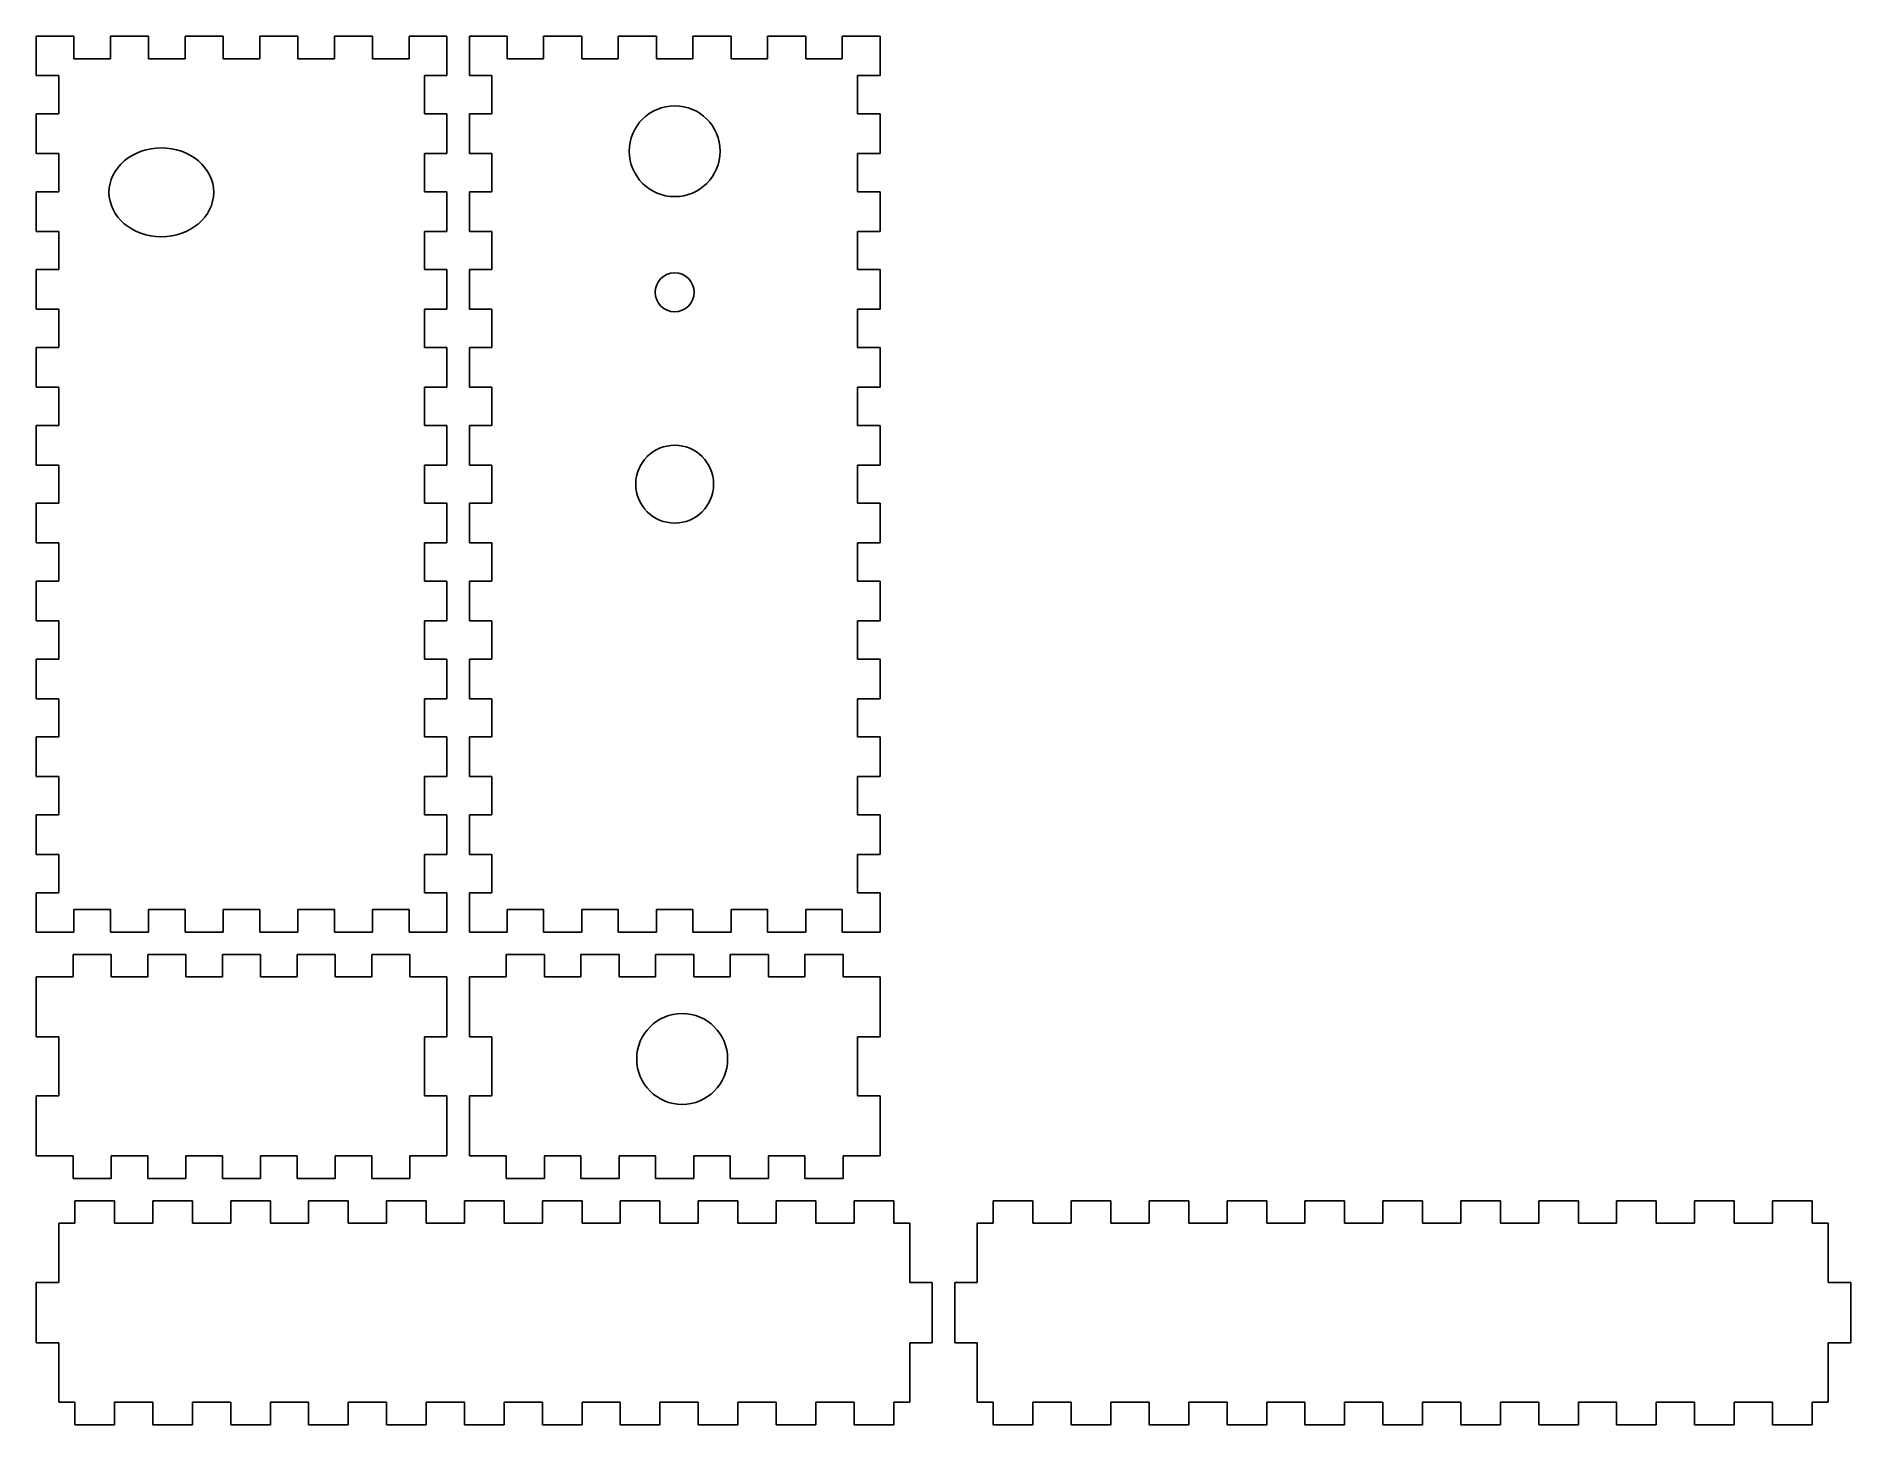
# Model space of a CAD drawing. Extents: x -380 to -137, y 98 to 284.
import ezdxf

# ---------------------------------------------------------------- set-up
doc = ezdxf.new("R2010")
doc.units = 0
doc.layers.add('Calque_1', color=7, linetype='CONTINUOUS')

msp = doc.modelspace()

# ---------------------------------------------------------------- linework, layer by layer
at = {"layer": 'Calque_1', "color": 1}
for p, q in [((-380.035718, 284.255952), (-374.985718, 284.255952)), ((-380.035718, 278.988562), (-380.035718, 284.255952)), ((-374.985718, 284.255952), (-374.985718, 281.255952)), ((-370.085718, 281.255952), (-370.085718, 284.255952)), ((-370.085718, 284.255952), (-364.985718, 284.255952)), ((-364.985718, 284.255952), (-364.985718, 281.255952)), ((-360.085718, 281.255952), (-360.085718, 284.255952)), ((-360.085718, 284.255952), (-354.985718, 284.255952)), ((-354.985718, 284.255952), (-354.985718, 281.255952)), ((-350.085718, 281.255952), (-350.085718, 284.255952)), ((-350.085718, 284.255952), (-344.985718, 284.255952)), ((-344.985718, 284.255952), (-344.985718, 281.255952)), ((-340.085718, 281.255952), (-340.085718, 284.255952)), ((-340.085718, 284.255952), (-334.985718, 284.255952)), ((-334.985718, 284.255952), (-334.985718, 281.255952)), ((-330.085718, 281.255952), (-330.085718, 284.255952)), ((-330.085718, 284.255952), (-325.035718, 284.255952)), ((-325.035718, 284.255952), (-325.035718, 278.988562)), ((-322.035718, 284.255952), (-316.985718, 284.255952)), ((-322.035718, 278.988562), (-322.035718, 284.255952)), ((-316.985718, 284.255952), (-316.985718, 281.255952)), ((-312.085718, 281.255952), (-312.085718, 284.255952)), ((-312.085718, 284.255952), (-306.985718, 284.255952)), ((-306.985718, 284.255952), (-306.985718, 281.255952)), ((-302.085718, 281.255952), (-302.085718, 284.255952)), ((-302.085718, 284.255952), (-296.985718, 284.255952)), ((-296.985718, 284.255952), (-296.985718, 281.255952)), ((-292.085718, 281.255952), (-292.085718, 284.255952)), ((-292.085718, 284.255952), (-286.985718, 284.255952)), ((-286.985718, 284.255952), (-286.985718, 281.255952)), ((-282.08572, 281.255952), (-282.08572, 284.255952)), ((-282.08572, 284.255952), (-276.98572, 284.255952)), ((-276.98572, 284.255952), (-276.98572, 281.255952)), ((-272.08572, 281.255952), (-272.08572, 284.255952)), ((-272.08572, 284.255952), (-267.03572, 284.255952)), ((-267.03572, 284.255952), (-267.03572, 278.988562)), ((-374.985718, 281.255952), (-370.085718, 281.255952)), ((-364.985718, 281.255952), (-360.085718, 281.255952)), ((-354.985718, 281.255952), (-350.085718, 281.255952)), ((-344.985718, 281.255952), (-340.085718, 281.255952)), ((-334.985718, 281.255952), (-330.085718, 281.255952)), ((-316.985718, 281.255952), (-312.085718, 281.255952)), ((-306.985718, 281.255952), (-302.085718, 281.255952)), ((-296.985718, 281.255952), (-292.085718, 281.255952)), ((-286.985718, 281.255952), (-282.08572, 281.255952)), ((-276.98572, 281.255952), (-272.08572, 281.255952)), ((-377.035718, 278.988562), (-380.035718, 278.988562)), ((-377.035718, 273.871172), (-377.035718, 278.988562)), ((-325.035718, 278.988562), (-328.035718, 278.988562)), ((-328.035718, 278.988562), (-328.035718, 273.871172)), ((-319.035718, 278.988562), (-322.035718, 278.988562)), ((-319.035718, 273.871172), (-319.035718, 278.988562)), ((-267.03572, 278.988562), (-270.03572, 278.988562)), ((-270.03572, 278.988562), (-270.03572, 273.871172)), ((-380.035718, 268.553782), (-380.035718, 273.871172)), ((-380.035718, 273.871172), (-377.035718, 273.871172)), ((-328.035718, 273.871172), (-325.035718, 273.871172)), ((-325.035718, 273.871172), (-325.035718, 268.553782)), ((-322.035718, 268.553782), (-322.035718, 273.871172)), ((-322.035718, 273.871172), (-319.035718, 273.871172)), ((-270.03572, 273.871172), (-267.03572, 273.871172)), ((-267.03572, 273.871172), (-267.03572, 268.553782)), ((-377.035718, 268.553782), (-380.035718, 268.553782)), ((-377.035718, 263.436382), (-377.035718, 268.553782)), ((-325.035718, 268.553782), (-328.035718, 268.553782)), ((-328.035718, 268.553782), (-328.035718, 263.436382)), ((-319.035718, 268.553782), (-322.035718, 268.553782)), ((-319.035718, 263.436382), (-319.035718, 268.553782)), ((-267.03572, 268.553782), (-270.03572, 268.553782)), ((-270.03572, 268.553782), (-270.03572, 263.436382)), ((-380.035718, 258.118992), (-380.035718, 263.436382)), ((-380.035718, 263.436382), (-377.035718, 263.436382)), ((-328.035718, 263.436382), (-325.035718, 263.436382)), ((-325.035718, 263.436382), (-325.035718, 258.118992)), ((-322.035718, 258.118992), (-322.035718, 263.436382)), ((-322.035718, 263.436382), (-319.035718, 263.436382)), ((-270.03572, 263.436382), (-267.03572, 263.436382)), ((-267.03572, 263.436382), (-267.03572, 258.118992)), ((-377.035718, 258.118992), (-380.035718, 258.118992)), ((-377.035718, 253.001602), (-377.035718, 258.118992)), ((-325.035718, 258.118992), (-328.035718, 258.118992)), ((-328.035718, 258.118992), (-328.035718, 253.001602)), ((-319.035718, 258.118992), (-322.035718, 258.118992)), ((-319.035718, 253.001602), (-319.035718, 258.118992)), ((-267.03572, 258.118992), (-270.03572, 258.118992)), ((-270.03572, 258.118992), (-270.03572, 253.001602)), ((-380.035718, 247.684212), (-380.035718, 253.001602)), ((-380.035718, 253.001602), (-377.035718, 253.001602)), ((-328.035718, 253.001602), (-325.035718, 253.001602)), ((-325.035718, 253.001602), (-325.035718, 247.684212)), ((-322.035718, 247.684212), (-322.035718, 253.001602)), ((-322.035718, 253.001602), (-319.035718, 253.001602)), ((-270.03572, 253.001602), (-267.03572, 253.001602)), ((-267.03572, 253.001602), (-267.03572, 247.684212)), ((-377.035718, 247.684212), (-380.035718, 247.684212)), ((-377.035718, 242.566822), (-377.035718, 247.684212)), ((-325.035718, 247.684212), (-328.035718, 247.684212)), ((-328.035718, 247.684212), (-328.035718, 242.566822)), ((-319.035718, 247.684212), (-322.035718, 247.684212)), ((-319.035718, 242.566822), (-319.035718, 247.684212)), ((-267.03572, 247.684212), (-270.03572, 247.684212)), ((-270.03572, 247.684212), (-270.03572, 242.566822)), ((-380.035718, 237.249432), (-380.035718, 242.566822)), ((-380.035718, 242.566822), (-377.035718, 242.566822)), ((-328.035718, 242.566822), (-325.035718, 242.566822)), ((-325.035718, 242.566822), (-325.035718, 237.249432)), ((-322.035718, 237.249432), (-322.035718, 242.566822)), ((-322.035718, 242.566822), (-319.035718, 242.566822)), ((-270.03572, 242.566822), (-267.03572, 242.566822)), ((-267.03572, 242.566822), (-267.03572, 237.249432)), ((-377.035718, 237.249432), (-380.035718, 237.249432)), ((-377.035718, 232.132042), (-377.035718, 237.249432)), ((-325.035718, 237.249432), (-328.035718, 237.249432)), ((-328.035718, 237.249432), (-328.035718, 232.132042)), ((-319.035718, 237.249432), (-322.035718, 237.249432)), ((-319.035718, 232.132042), (-319.035718, 237.249432)), ((-267.03572, 237.249432), (-270.03572, 237.249432)), ((-270.03572, 237.249432), (-270.03572, 232.132042)), ((-380.035718, 226.814642), (-380.035718, 232.132042)), ((-380.035718, 232.132042), (-377.035718, 232.132042)), ((-328.035718, 232.132042), (-325.035718, 232.132042)), ((-325.035718, 232.132042), (-325.035718, 226.814642)), ((-322.035718, 226.814642), (-322.035718, 232.132042)), ((-322.035718, 232.132042), (-319.035718, 232.132042)), ((-270.03572, 232.132042), (-267.03572, 232.132042)), ((-267.03572, 232.132042), (-267.03572, 226.814642)), ((-377.035718, 226.814642), (-380.035718, 226.814642)), ((-377.035718, 221.697252), (-377.035718, 226.814642)), ((-325.035718, 226.814642), (-328.035718, 226.814642)), ((-328.035718, 226.814642), (-328.035718, 221.697252)), ((-319.035718, 226.814642), (-322.035718, 226.814642)), ((-319.035718, 221.697252), (-319.035718, 226.814642)), ((-267.03572, 226.814642), (-270.03572, 226.814642)), ((-270.03572, 226.814642), (-270.03572, 221.697252)), ((-380.035718, 216.379862), (-380.035718, 221.697252)), ((-380.035718, 221.697252), (-377.035718, 221.697252)), ((-328.035718, 221.697252), (-325.035718, 221.697252)), ((-325.035718, 221.697252), (-325.035718, 216.379862)), ((-322.035718, 216.379862), (-322.035718, 221.697252)), ((-322.035718, 221.697252), (-319.035718, 221.697252)), ((-270.03572, 221.697252), (-267.03572, 221.697252)), ((-267.03572, 221.697252), (-267.03572, 216.379862)), ((-377.035718, 216.379862), (-380.035718, 216.379862)), ((-377.035718, 211.262472), (-377.035718, 216.379862)), ((-325.035718, 216.379862), (-328.035718, 216.379862)), ((-328.035718, 216.379862), (-328.035718, 211.262472)), ((-319.035718, 216.379862), (-322.035718, 216.379862)), ((-319.035718, 211.262472), (-319.035718, 216.379862)), ((-267.03572, 216.379862), (-270.03572, 216.379862)), ((-270.03572, 216.379862), (-270.03572, 211.262472)), ((-380.035718, 205.945082), (-380.035718, 211.262472)), ((-380.035718, 211.262472), (-377.035718, 211.262472)), ((-328.035718, 211.262472), (-325.035718, 211.262472)), ((-325.035718, 211.262472), (-325.035718, 205.945082)), ((-322.035718, 205.945082), (-322.035718, 211.262472)), ((-322.035718, 211.262472), (-319.035718, 211.262472)), ((-270.03572, 211.262472), (-267.03572, 211.262472)), ((-267.03572, 211.262472), (-267.03572, 205.945082)), ((-377.035718, 205.945082), (-380.035718, 205.945082)), ((-377.035718, 200.827692), (-377.035718, 205.945082)), ((-325.035718, 205.945082), (-328.035718, 205.945082)), ((-328.035718, 205.945082), (-328.035718, 200.827692)), ((-319.035718, 205.945082), (-322.035718, 205.945082)), ((-319.035718, 200.827692), (-319.035718, 205.945082)), ((-267.03572, 205.945082), (-270.03572, 205.945082)), ((-270.03572, 205.945082), (-270.03572, 200.827692)), ((-380.035718, 195.510302), (-380.035718, 200.827692)), ((-380.035718, 200.827692), (-377.035718, 200.827692)), ((-328.035718, 200.827692), (-325.035718, 200.827692)), ((-325.035718, 200.827692), (-325.035718, 195.510302)), ((-322.035718, 195.510302), (-322.035718, 200.827692)), ((-322.035718, 200.827692), (-319.035718, 200.827692)), ((-270.03572, 200.827692), (-267.03572, 200.827692)), ((-267.03572, 200.827692), (-267.03572, 195.510302)), ((-377.035718, 195.510302), (-380.035718, 195.510302)), ((-377.035718, 190.392912), (-377.035718, 195.510302)), ((-325.035718, 195.510302), (-328.035718, 195.510302)), ((-328.035718, 195.510302), (-328.035718, 190.392912)), ((-319.035718, 195.510302), (-322.035718, 195.510302)), ((-319.035718, 190.392912), (-319.035718, 195.510302)), ((-267.03572, 195.510302), (-270.03572, 195.510302)), ((-270.03572, 195.510302), (-270.03572, 190.392912)), ((-380.035718, 185.075512), (-380.035718, 190.392912)), ((-380.035718, 190.392912), (-377.035718, 190.392912)), ((-328.035718, 190.392912), (-325.035718, 190.392912)), ((-325.035718, 190.392912), (-325.035718, 185.075512)), ((-322.035718, 185.075512), (-322.035718, 190.392912)), ((-322.035718, 190.392912), (-319.035718, 190.392912)), ((-270.03572, 190.392912), (-267.03572, 190.392912)), ((-267.03572, 190.392912), (-267.03572, 185.075512)), ((-377.035718, 185.075512), (-380.035718, 185.075512)), ((-377.035718, 179.958122), (-377.035718, 185.075512)), ((-325.035718, 185.075512), (-328.035718, 185.075512)), ((-328.035718, 185.075512), (-328.035718, 179.958122)), ((-319.035718, 185.075512), (-322.035718, 185.075512)), ((-319.035718, 179.958122), (-319.035718, 185.075512)), ((-267.03572, 185.075512), (-270.03572, 185.075512)), ((-270.03572, 185.075512), (-270.03572, 179.958122)), ((-380.035718, 174.640732), (-380.035718, 179.958122)), ((-380.035718, 179.958122), (-377.035718, 179.958122)), ((-328.035718, 179.958122), (-325.035718, 179.958122)), ((-325.035718, 179.958122), (-325.035718, 174.640732)), ((-322.035718, 174.640732), (-322.035718, 179.958122)), ((-322.035718, 179.958122), (-319.035718, 179.958122)), ((-270.03572, 179.958122), (-267.03572, 179.958122)), ((-267.03572, 179.958122), (-267.03572, 174.640732)), ((-377.035718, 174.640732), (-380.035718, 174.640732)), ((-377.035718, 169.523342), (-377.035718, 174.640732)), ((-325.035718, 174.640732), (-328.035718, 174.640732)), ((-328.035718, 174.640732), (-328.035718, 169.523342)), ((-319.035718, 174.640732), (-322.035718, 174.640732)), ((-319.035718, 169.523342), (-319.035718, 174.640732)), ((-267.03572, 174.640732), (-270.03572, 174.640732)), ((-270.03572, 174.640732), (-270.03572, 169.523342)), ((-380.035718, 164.255952), (-380.035718, 169.523342)), ((-380.035718, 169.523342), (-377.035718, 169.523342)), ((-328.035718, 169.523342), (-325.035718, 169.523342)), ((-325.035718, 169.523342), (-325.035718, 164.255952)), ((-322.035718, 164.255952), (-322.035718, 169.523342)), ((-322.035718, 169.523342), (-319.035718, 169.523342)), ((-270.03572, 169.523342), (-267.03572, 169.523342)), ((-267.03572, 169.523342), (-267.03572, 164.255952)), ((-370.085718, 167.255952), (-374.985718, 167.255952)), ((-374.985718, 167.255952), (-374.985718, 164.255952)), ((-370.085718, 164.255952), (-370.085718, 167.255952)), ((-360.085718, 167.255952), (-364.985718, 167.255952)), ((-364.985718, 167.255952), (-364.985718, 164.255952)), ((-360.085718, 164.255952), (-360.085718, 167.255952)), ((-350.085718, 167.255952), (-354.985718, 167.255952)), ((-354.985718, 167.255952), (-354.985718, 164.255952)), ((-350.085718, 164.255952), (-350.085718, 167.255952)), ((-340.085718, 167.255952), (-344.985718, 167.255952)), ((-344.985718, 167.255952), (-344.985718, 164.255952)), ((-340.085718, 164.255952), (-340.085718, 167.255952)), ((-330.085718, 167.255952), (-334.985718, 167.255952)), ((-334.985718, 167.255952), (-334.985718, 164.255952)), ((-330.085718, 164.255952), (-330.085718, 167.255952)), ((-312.085718, 167.255952), (-316.985718, 167.255952)), ((-316.985718, 167.255952), (-316.985718, 164.255952)), ((-312.085718, 164.255952), (-312.085718, 167.255952)), ((-302.085718, 167.255952), (-306.985718, 167.255952)), ((-306.985718, 167.255952), (-306.985718, 164.255952)), ((-302.085718, 164.255952), (-302.085718, 167.255952)), ((-292.085718, 167.255952), (-296.985718, 167.255952)), ((-296.985718, 167.255952), (-296.985718, 164.255952)), ((-292.085718, 164.255952), (-292.085718, 167.255952)), ((-282.08572, 167.255952), (-286.985718, 167.255952)), ((-286.985718, 167.255952), (-286.985718, 164.255952)), ((-282.08572, 164.255952), (-282.08572, 167.255952)), ((-272.08572, 167.255952), (-276.98572, 167.255952)), ((-276.98572, 167.255952), (-276.98572, 164.255952)), ((-272.08572, 164.255952), (-272.08572, 167.255952)), ((-374.985718, 164.255952), (-380.035718, 164.255952)), ((-364.985718, 164.255952), (-370.085718, 164.255952)), ((-354.985718, 164.255952), (-360.085718, 164.255952)), ((-344.985718, 164.255952), (-350.085718, 164.255952)), ((-334.985718, 164.255952), (-340.085718, 164.255952)), ((-325.035718, 164.255952), (-330.085718, 164.255952)), ((-316.985718, 164.255952), (-322.035718, 164.255952)), ((-306.985718, 164.255952), (-312.085718, 164.255952)), ((-296.985718, 164.255952), (-302.085718, 164.255952)), ((-286.985718, 164.255952), (-292.085718, 164.255952)), ((-276.98572, 164.255952), (-282.08572, 164.255952)), ((-267.03572, 164.255952), (-272.08572, 164.255952)), ((-375.085718, 158.255952), (-375.085718, 161.255952)), ((-375.085718, 161.255952), (-369.985718, 161.255952)), ((-369.985718, 161.255952), (-369.985718, 158.255952)), ((-365.085718, 158.255952), (-365.085718, 161.255952)), ((-365.085718, 161.255952), (-359.985718, 161.255952)), ((-359.985718, 161.255952), (-359.985718, 158.255952)), ((-355.085718, 158.255952), (-355.085718, 161.255952)), ((-355.085718, 161.255952), (-349.985718, 161.255952)), ((-349.985718, 161.255952), (-349.985718, 158.255952)), ((-345.085718, 158.255952), (-345.085718, 161.255952)), ((-345.085718, 161.255952), (-339.985718, 161.255952)), ((-339.985718, 161.255952), (-339.985718, 158.255952)), ((-335.085718, 158.255952), (-335.085718, 161.255952)), ((-335.085718, 161.255952), (-329.985718, 161.255952)), ((-329.985718, 161.255952), (-329.985718, 158.255952)), ((-317.085718, 158.255952), (-317.085718, 161.255952)), ((-317.085718, 161.255952), (-311.985718, 161.255952)), ((-311.985718, 161.255952), (-311.985718, 158.255952)), ((-307.085718, 158.255952), (-307.085718, 161.255952)), ((-307.085718, 161.255952), (-301.985718, 161.255952)), ((-301.985718, 161.255952), (-301.985718, 158.255952)), ((-297.085718, 158.255952), (-297.085718, 161.255952)), ((-297.085718, 161.255952), (-291.985718, 161.255952)), ((-291.985718, 161.255952), (-291.985718, 158.255952)), ((-287.085718, 158.255952), (-287.085718, 161.255952)), ((-287.085718, 161.255952), (-281.98572, 161.255952)), ((-281.98572, 161.255952), (-281.98572, 158.255952)), ((-277.08572, 158.255952), (-277.08572, 161.255952)), ((-277.08572, 161.255952), (-271.98572, 161.255952)), ((-271.98572, 161.255952), (-271.98572, 158.255952)), ((-380.035718, 158.255952), (-375.085718, 158.255952)), ((-380.035718, 150.205952), (-380.035718, 158.255952)), ((-369.985718, 158.255952), (-365.085718, 158.255952)), ((-359.985718, 158.255952), (-355.085718, 158.255952)), ((-349.985718, 158.255952), (-345.085718, 158.255952)), ((-339.985718, 158.255952), (-335.085718, 158.255952)), ((-329.985718, 158.255952), (-325.035718, 158.255952)), ((-325.035718, 158.255952), (-325.035718, 150.205952)), ((-322.035718, 158.255952), (-317.085718, 158.255952)), ((-322.035718, 150.205952), (-322.035718, 158.255952)), ((-311.985718, 158.255952), (-307.085718, 158.255952)), ((-301.985718, 158.255952), (-297.085718, 158.255952)), ((-291.985718, 158.255952), (-287.085718, 158.255952)), ((-281.98572, 158.255952), (-277.08572, 158.255952)), ((-271.98572, 158.255952), (-267.03572, 158.255952)), ((-267.03572, 158.255952), (-267.03572, 150.205952)), ((-377.035718, 150.205952), (-380.035718, 150.205952)), ((-377.035718, 142.305952), (-377.035718, 150.205952)), ((-325.035718, 150.205952), (-328.035718, 150.205952)), ((-328.035718, 150.205952), (-328.035718, 142.305952)), ((-319.035718, 150.205952), (-322.035718, 150.205952)), ((-319.035718, 142.305952), (-319.035718, 150.205952)), ((-267.03572, 150.205952), (-270.03572, 150.205952)), ((-270.03572, 150.205952), (-270.03572, 142.305952)), ((-380.035718, 134.255952), (-380.035718, 142.305952)), ((-380.035718, 142.305952), (-377.035718, 142.305952)), ((-328.035718, 142.305952), (-325.035718, 142.305952)), ((-325.035718, 142.305952), (-325.035718, 134.255952)), ((-322.035718, 134.255952), (-322.035718, 142.305952)), ((-322.035718, 142.305952), (-319.035718, 142.305952)), ((-270.03572, 142.305952), (-267.03572, 142.305952)), ((-267.03572, 142.305952), (-267.03572, 134.255952)), ((-375.085718, 134.255952), (-380.035718, 134.255952)), ((-375.085718, 131.255952), (-375.085718, 134.255952)), ((-365.085718, 134.255952), (-369.985718, 134.255952)), ((-369.985718, 134.255952), (-369.985718, 131.255952)), ((-365.085718, 131.255952), (-365.085718, 134.255952)), ((-355.085718, 134.255952), (-359.985718, 134.255952)), ((-359.985718, 134.255952), (-359.985718, 131.255952)), ((-355.085718, 131.255952), (-355.085718, 134.255952)), ((-345.085718, 134.255952), (-349.985718, 134.255952)), ((-349.985718, 134.255952), (-349.985718, 131.255952)), ((-345.085718, 131.255952), (-345.085718, 134.255952)), ((-335.085718, 134.255952), (-339.985718, 134.255952)), ((-339.985718, 134.255952), (-339.985718, 131.255952)), ((-335.085718, 131.255952), (-335.085718, 134.255952)), ((-325.035718, 134.255952), (-329.985718, 134.255952)), ((-329.985718, 134.255952), (-329.985718, 131.255952)), ((-317.085718, 134.255952), (-322.035718, 134.255952)), ((-317.085718, 131.255952), (-317.085718, 134.255952)), ((-307.085718, 134.255952), (-311.985718, 134.255952)), ((-311.985718, 134.255952), (-311.985718, 131.255952)), ((-307.085718, 131.255952), (-307.085718, 134.255952)), ((-297.085718, 134.255952), (-301.985718, 134.255952)), ((-301.985718, 134.255952), (-301.985718, 131.255952)), ((-297.085718, 131.255952), (-297.085718, 134.255952)), ((-287.085718, 134.255952), (-291.985718, 134.255952)), ((-291.985718, 134.255952), (-291.985718, 131.255952)), ((-287.085718, 131.255952), (-287.085718, 134.255952)), ((-277.08572, 134.255952), (-281.98572, 134.255952)), ((-281.98572, 134.255952), (-281.98572, 131.255952)), ((-277.08572, 131.255952), (-277.08572, 134.255952)), ((-267.03572, 134.255952), (-271.98572, 134.255952)), ((-271.98572, 134.255952), (-271.98572, 131.255952)), ((-369.985718, 131.255952), (-375.085718, 131.255952)), ((-359.985718, 131.255952), (-365.085718, 131.255952)), ((-349.985718, 131.255952), (-355.085718, 131.255952)), ((-339.985718, 131.255952), (-345.085718, 131.255952)), ((-329.985718, 131.255952), (-335.085718, 131.255952)), ((-311.985718, 131.255952), (-317.085718, 131.255952)), ((-301.985718, 131.255952), (-307.085718, 131.255952)), ((-291.985718, 131.255952), (-297.085718, 131.255952)), ((-281.98572, 131.255952), (-287.085718, 131.255952)), ((-271.98572, 131.255952), (-277.08572, 131.255952)), ((-374.868326, 125.255952), (-374.868326, 128.255952)), ((-374.868326, 128.255952), (-369.550935, 128.255952)), ((-369.550935, 128.255952), (-369.550935, 125.255952)), ((-364.433544, 125.255952), (-364.433544, 128.255952)), ((-364.433544, 128.255952), (-359.116152, 128.255952)), ((-359.116152, 128.255952), (-359.116152, 125.255952)), ((-353.998761, 125.255952), (-353.998761, 128.255952)), ((-353.998761, 128.255952), (-348.68137, 128.255952)), ((-348.68137, 128.255952), (-348.68137, 125.255952)), ((-343.563979, 125.255952), (-343.563979, 128.255952)), ((-343.563979, 128.255952), (-338.246587, 128.255952)), ((-338.246587, 128.255952), (-338.246587, 125.255952)), ((-333.129196, 125.255952), (-333.129196, 128.255952)), ((-333.129196, 128.255952), (-327.811805, 128.255952)), ((-327.811805, 128.255952), (-327.811805, 125.255952)), ((-322.694413, 125.255952), (-322.694413, 128.255952)), ((-322.694413, 128.255952), (-317.377022, 128.255952)), ((-317.377022, 128.255952), (-317.377022, 125.255952)), ((-312.259631, 125.255952), (-312.259631, 128.255952)), ((-312.259631, 128.255952), (-306.942239, 128.255952)), ((-306.942239, 128.255952), (-306.942239, 125.255952)), ((-301.824848, 125.255952), (-301.824848, 128.255952)), ((-301.824848, 128.255952), (-296.507457, 128.255952)), ((-296.507457, 128.255952), (-296.507457, 125.255952)), ((-291.390066, 125.255952), (-291.390066, 128.255952)), ((-291.390066, 128.255952), (-286.072674, 128.255952)), ((-286.072674, 128.255952), (-286.072674, 125.255952)), ((-280.95528, 125.255952), (-280.95528, 128.255952)), ((-280.95528, 128.255952), (-275.63789, 128.255952)), ((-275.63789, 128.255952), (-275.63789, 125.255952)), ((-270.5205, 125.255952), (-270.5205, 128.255952)), ((-270.5205, 128.255952), (-265.20311, 128.255952)), ((-265.20311, 128.255952), (-265.20311, 125.255952)), ((-251.86833, 125.255952), (-251.86833, 128.255952)), ((-251.86833, 128.255952), (-246.55094, 128.255952)), ((-246.55094, 128.255952), (-246.55094, 125.255952)), ((-241.43354, 125.255952), (-241.43354, 128.255952)), ((-241.43354, 128.255952), (-236.11615, 128.255952)), ((-236.11615, 128.255952), (-236.11615, 125.255952)), ((-230.99876, 125.255952), (-230.99876, 128.255952)), ((-230.99876, 128.255952), (-225.68137, 128.255952)), ((-225.68137, 128.255952), (-225.68137, 125.255952)), ((-220.56398, 125.255952), (-220.56398, 128.255952)), ((-220.56398, 128.255952), (-215.24659, 128.255952)), ((-215.24659, 128.255952), (-215.24659, 125.255952)), ((-210.1292, 125.255952), (-210.1292, 128.255952)), ((-210.1292, 128.255952), (-204.8118, 128.255952)), ((-204.8118, 128.255952), (-204.8118, 125.255952)), ((-199.69441, 125.255952), (-199.69441, 128.255952)), ((-199.69441, 128.255952), (-194.37702, 128.255952)), ((-194.37702, 128.255952), (-194.37702, 125.255952)), ((-189.25963, 125.255952), (-189.25963, 128.255952)), ((-189.25963, 128.255952), (-183.94224, 128.255952)), ((-183.94224, 128.255952), (-183.94224, 125.255952)), ((-178.82485, 125.255952), (-178.82485, 128.255952)), ((-178.82485, 128.255952), (-173.50746, 128.255952)), ((-173.50746, 128.255952), (-173.50746, 125.255952)), ((-168.39007, 125.255952), (-168.39007, 128.255952)), ((-168.39007, 128.255952), (-163.07267, 128.255952)), ((-163.07267, 128.255952), (-163.07267, 125.255952)), ((-157.95528, 125.255952), (-157.95528, 128.255952)), ((-157.95528, 128.255952), (-152.63789, 128.255952)), ((-152.63789, 128.255952), (-152.63789, 125.255952)), ((-147.5205, 125.255952), (-147.5205, 128.255952)), ((-147.5205, 128.255952), (-142.20311, 128.255952)), ((-142.20311, 128.255952), (-142.20311, 125.255952)), ((-377.035718, 125.255952), (-374.868326, 125.255952)), ((-377.035718, 117.305952), (-377.035718, 125.255952)), ((-369.550935, 125.255952), (-364.433544, 125.255952)), ((-359.116152, 125.255952), (-353.998761, 125.255952)), ((-348.68137, 125.255952), (-343.563979, 125.255952)), ((-338.246587, 125.255952), (-333.129196, 125.255952)), ((-327.811805, 125.255952), (-322.694413, 125.255952)), ((-317.377022, 125.255952), (-312.259631, 125.255952)), ((-306.942239, 125.255952), (-301.824848, 125.255952)), ((-296.507457, 125.255952), (-291.390066, 125.255952)), ((-286.072674, 125.255952), (-280.95528, 125.255952)), ((-275.63789, 125.255952), (-270.5205, 125.255952)), ((-265.20311, 125.255952), (-263.03572, 125.255952)), ((-263.03572, 125.255952), (-263.03572, 117.305952)), ((-254.03572, 125.255952), (-251.86833, 125.255952)), ((-254.03572, 117.305952), (-254.03572, 125.255952)), ((-246.55094, 125.255952), (-241.43354, 125.255952)), ((-236.11615, 125.255952), (-230.99876, 125.255952)), ((-225.68137, 125.255952), (-220.56398, 125.255952)), ((-215.24659, 125.255952), (-210.1292, 125.255952)), ((-204.8118, 125.255952), (-199.69441, 125.255952)), ((-194.37702, 125.255952), (-189.25963, 125.255952)), ((-183.94224, 125.255952), (-178.82485, 125.255952)), ((-173.50746, 125.255952), (-168.39007, 125.255952)), ((-163.07267, 125.255952), (-157.95528, 125.255952)), ((-152.63789, 125.255952), (-147.5205, 125.255952)), ((-142.20311, 125.255952), (-140.03572, 125.255952)), ((-140.03572, 125.255952), (-140.03572, 117.305952)), ((-380.035718, 109.205952), (-380.035718, 117.305952)), ((-380.035718, 117.305952), (-377.035718, 117.305952)), ((-263.03572, 117.305952), (-260.03572, 117.305952)), ((-260.03572, 117.305952), (-260.03572, 109.205952)), ((-257.03572, 109.205952), (-257.03572, 117.305952)), ((-257.03572, 117.305952), (-254.03572, 117.305952)), ((-140.03572, 117.305952), (-137.03572, 117.305952)), ((-137.03572, 117.305952), (-137.03572, 109.205952)), ((-377.035718, 109.205952), (-380.035718, 109.205952)), ((-377.035718, 101.255952), (-377.035718, 109.205952)), ((-260.03572, 109.205952), (-263.03572, 109.205952)), ((-263.03572, 109.205952), (-263.03572, 101.255952)), ((-254.03572, 109.205952), (-257.03572, 109.205952)), ((-254.03572, 101.255952), (-254.03572, 109.205952)), ((-137.03572, 109.205952), (-140.03572, 109.205952)), ((-140.03572, 109.205952), (-140.03572, 101.255952)), ((-374.868326, 101.255952), (-377.035718, 101.255952)), ((-374.868326, 98.255952), (-374.868326, 101.255952)), ((-364.433544, 101.255952), (-369.550935, 101.255952)), ((-369.550935, 101.255952), (-369.550935, 98.255952)), ((-364.433544, 98.255952), (-364.433544, 101.255952)), ((-353.998761, 101.255952), (-359.116152, 101.255952)), ((-359.116152, 101.255952), (-359.116152, 98.255952)), ((-353.998761, 98.255952), (-353.998761, 101.255952)), ((-343.563979, 101.255952), (-348.68137, 101.255952)), ((-348.68137, 101.255952), (-348.68137, 98.255952)), ((-343.563979, 98.255952), (-343.563979, 101.255952)), ((-333.129196, 101.255952), (-338.246587, 101.255952)), ((-338.246587, 101.255952), (-338.246587, 98.255952)), ((-333.129196, 98.255952), (-333.129196, 101.255952)), ((-322.694413, 101.255952), (-327.811805, 101.255952)), ((-327.811805, 101.255952), (-327.811805, 98.255952)), ((-322.694413, 98.255952), (-322.694413, 101.255952)), ((-312.259631, 101.255952), (-317.377022, 101.255952)), ((-317.377022, 101.255952), (-317.377022, 98.255952)), ((-312.259631, 98.255952), (-312.259631, 101.255952)), ((-301.824848, 101.255952), (-306.942239, 101.255952)), ((-306.942239, 101.255952), (-306.942239, 98.255952)), ((-301.824848, 98.255952), (-301.824848, 101.255952)), ((-291.390066, 101.255952), (-296.507457, 101.255952)), ((-296.507457, 101.255952), (-296.507457, 98.255952)), ((-291.390066, 98.255952), (-291.390066, 101.255952)), ((-280.95528, 101.255952), (-286.072674, 101.255952)), ((-286.072674, 101.255952), (-286.072674, 98.255952)), ((-280.95528, 98.255952), (-280.95528, 101.255952)), ((-270.5205, 101.255952), (-275.63789, 101.255952)), ((-275.63789, 101.255952), (-275.63789, 98.255952)), ((-270.5205, 98.255952), (-270.5205, 101.255952)), ((-263.03572, 101.255952), (-265.20311, 101.255952)), ((-265.20311, 101.255952), (-265.20311, 98.255952)), ((-251.86833, 101.255952), (-254.03572, 101.255952)), ((-251.86833, 98.255952), (-251.86833, 101.255952)), ((-241.43354, 101.255952), (-246.55094, 101.255952)), ((-246.55094, 101.255952), (-246.55094, 98.255952)), ((-241.43354, 98.255952), (-241.43354, 101.255952)), ((-230.99876, 101.255952), (-236.11615, 101.255952)), ((-236.11615, 101.255952), (-236.11615, 98.255952)), ((-230.99876, 98.255952), (-230.99876, 101.255952)), ((-220.56398, 101.255952), (-225.68137, 101.255952)), ((-225.68137, 101.255952), (-225.68137, 98.255952)), ((-220.56398, 98.255952), (-220.56398, 101.255952)), ((-210.1292, 101.255952), (-215.24659, 101.255952)), ((-215.24659, 101.255952), (-215.24659, 98.255952)), ((-210.1292, 98.255952), (-210.1292, 101.255952)), ((-199.69441, 101.255952), (-204.8118, 101.255952)), ((-204.8118, 101.255952), (-204.8118, 98.255952)), ((-199.69441, 98.255952), (-199.69441, 101.255952)), ((-189.25963, 101.255952), (-194.37702, 101.255952)), ((-194.37702, 101.255952), (-194.37702, 98.255952)), ((-189.25963, 98.255952), (-189.25963, 101.255952)), ((-178.82485, 101.255952), (-183.94224, 101.255952)), ((-183.94224, 101.255952), (-183.94224, 98.255952)), ((-178.82485, 98.255952), (-178.82485, 101.255952)), ((-168.39007, 101.255952), (-173.50746, 101.255952)), ((-173.50746, 101.255952), (-173.50746, 98.255952)), ((-168.39007, 98.255952), (-168.39007, 101.255952)), ((-157.95528, 101.255952), (-163.07267, 101.255952)), ((-163.07267, 101.255952), (-163.07267, 98.255952)), ((-157.95528, 98.255952), (-157.95528, 101.255952)), ((-147.5205, 101.255952), (-152.63789, 101.255952)), ((-152.63789, 101.255952), (-152.63789, 98.255952)), ((-147.5205, 98.255952), (-147.5205, 101.255952)), ((-140.03572, 101.255952), (-142.20311, 101.255952)), ((-142.20311, 101.255952), (-142.20311, 98.255952)), ((-369.550935, 98.255952), (-374.868326, 98.255952)), ((-359.116152, 98.255952), (-364.433544, 98.255952)), ((-348.68137, 98.255952), (-353.998761, 98.255952)), ((-338.246587, 98.255952), (-343.563979, 98.255952)), ((-327.811805, 98.255952), (-333.129196, 98.255952)), ((-317.377022, 98.255952), (-322.694413, 98.255952)), ((-306.942239, 98.255952), (-312.259631, 98.255952)), ((-296.507457, 98.255952), (-301.824848, 98.255952)), ((-286.072674, 98.255952), (-291.390066, 98.255952)), ((-275.63789, 98.255952), (-280.95528, 98.255952)), ((-265.20311, 98.255952), (-270.5205, 98.255952)), ((-246.55094, 98.255952), (-251.86833, 98.255952)), ((-236.11615, 98.255952), (-241.43354, 98.255952)), ((-225.68137, 98.255952), (-230.99876, 98.255952)), ((-215.24659, 98.255952), (-220.56398, 98.255952)), ((-204.8118, 98.255952), (-210.1292, 98.255952)), ((-194.37702, 98.255952), (-199.69441, 98.255952)), ((-183.94224, 98.255952), (-189.25963, 98.255952)), ((-173.50746, 98.255952), (-178.82485, 98.255952)), ((-163.07267, 98.255952), (-168.39007, 98.255952)), ((-152.63789, 98.255952), (-157.95528, 98.255952)), ((-142.20311, 98.255952), (-147.5205, 98.255952))]:
    msp.add_line(p, q, dxfattribs=at)
at = {"layer": 'Calque_1', "color": 7}
for p, q in [((-294.535722, 274.943962), (-294.535722, 274.943962)), ((-356.275003, 263.348962), (-356.275003, 263.348962)), ((-294.53572, 252.570822), (-294.53572, 252.570822)), ((-294.53572, 229.473012), (-294.53572, 229.473012)), ((-293.535724, 153.342522), (-293.535724, 153.342522))]:
    msp.add_line(p, q, dxfattribs=at)
for points in [[(-294.535722, 274.943962), (-297.896109, 274.94396), (-300.620686, 272.219458), (-300.62228, 268.857572)], [(-288.449158, 268.857572), (-288.450752, 272.21946), (-291.175333, 274.943963), (-294.535722, 274.943962)], [(-370.297919, 263.348962), (-370.297921, 264.92783), (-369.559216, 266.442032), (-368.244313, 267.55846)], [(-368.244313, 267.55846), (-366.929409, 268.674889), (-365.146016, 269.302092), (-363.286461, 269.302092)], [(-363.286461, 269.302092), (-361.426906, 269.302092), (-359.643513, 268.674889), (-358.328609, 267.55846)], [(-358.328609, 267.55846), (-357.013706, 266.442032), (-356.275001, 264.92783), (-356.275003, 263.348962)], [(-300.62228, 268.857572), (-300.620885, 265.495546), (-297.896249, 262.770824), (-294.535722, 262.770822)], [(-294.535722, 262.770822), (-291.175192, 262.770821), (-288.450553, 265.495543), (-288.449158, 268.857572)], [(-363.286461, 257.395842), (-367.15878, 257.395842), (-370.297916, 260.061144), (-370.297919, 263.348962)], [(-356.275003, 263.348962), (-356.275006, 260.061144), (-359.414142, 257.395842), (-363.286461, 257.395842)], [(-294.53572, 252.570822), (-295.975888, 252.570821), (-297.143565, 251.403173), (-297.144244, 249.962362)], [(-291.927193, 249.962362), (-291.927872, 251.403174), (-293.09555, 252.570823), (-294.53572, 252.570822)], [(-297.144244, 249.962362), (-297.143643, 248.521496), (-295.975943, 247.353763), (-294.53572, 247.353762)], [(-294.53572, 247.353762), (-293.095496, 247.353761), (-291.927794, 248.521495), (-291.927193, 249.962362)], [(-294.53572, 229.473012), (-297.416056, 229.47301), (-299.751409, 227.137713), (-299.752766, 224.256092)], [(-289.318672, 224.256092), (-289.320029, 227.137714), (-291.655383, 229.473011), (-294.53572, 229.473012)], [(-299.752766, 224.256092), (-299.751564, 221.374361), (-297.416166, 219.038894), (-294.53572, 219.038892)], [(-294.53572, 219.038892), (-291.655274, 219.038893), (-289.319874, 221.374361), (-289.318672, 224.256092)], [(-293.535724, 153.342522), (-296.896117, 153.34252), (-299.620696, 150.618005), (-299.622276, 147.256112)], [(-287.44917, 147.256112), (-287.45075, 150.618005), (-290.17533, 153.342521), (-293.535724, 153.342522)], [(-299.622276, 147.256112), (-299.620873, 143.894094), (-296.896242, 141.169384), (-293.535724, 141.169382)], [(-293.535724, 141.169382), (-290.175205, 141.169383), (-287.450573, 143.894094), (-287.44917, 147.256112)]]:
    msp.add_open_spline(points, degree=3, dxfattribs=at)

doc.saveas('drawing.dxf')
